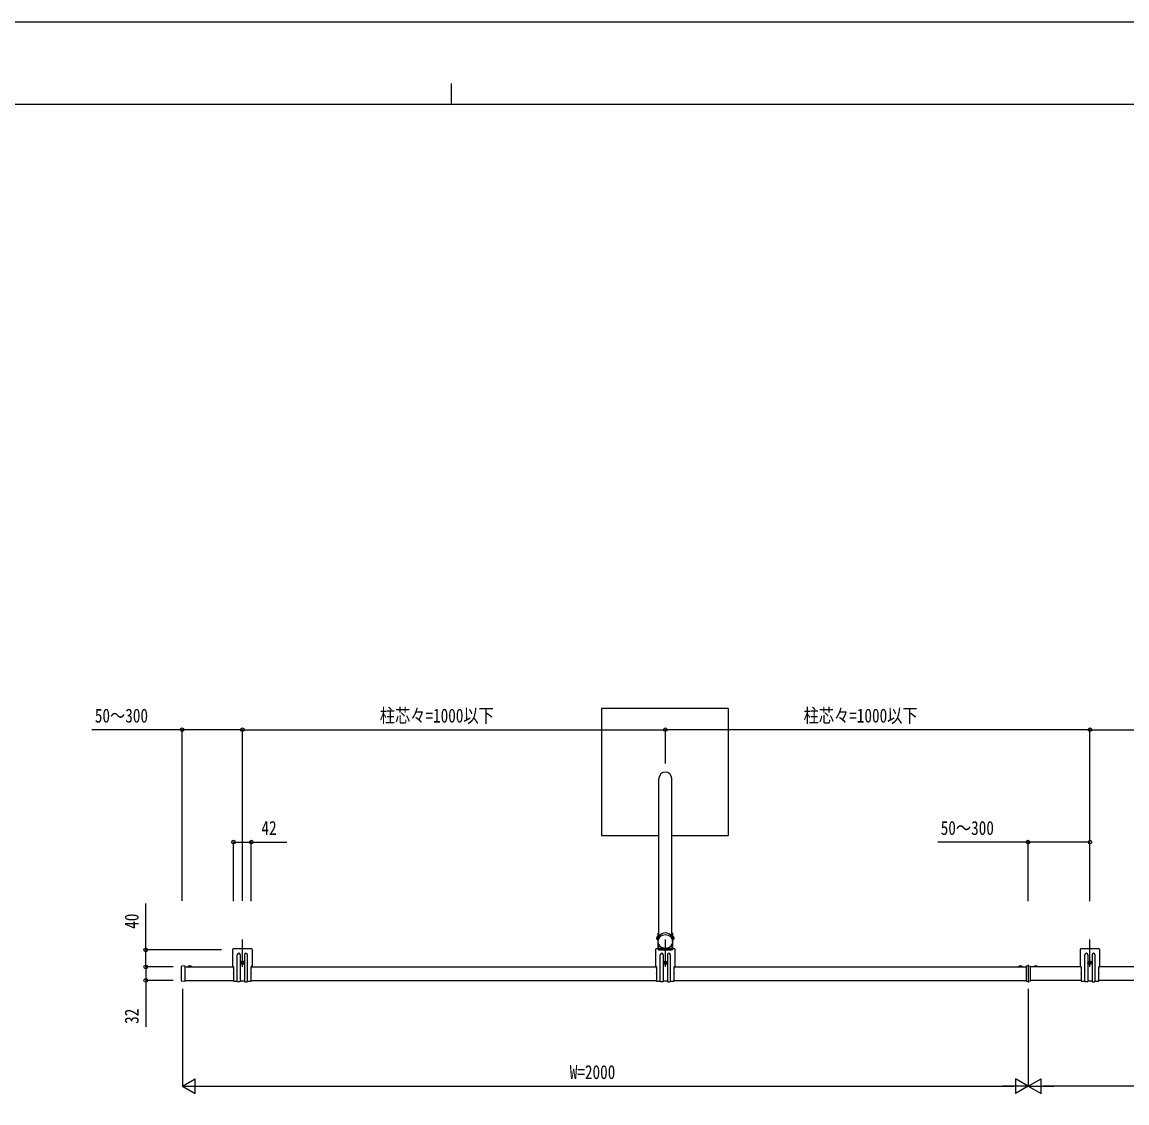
# Model space of a CAD drawing. Units: millimetres, scale not verified. Extents: x -4205 to 4205, y -2970 to 2970.
# Drawn here: x -1020 to 1593, y 415 to 2970 of the extents above; entities that cross this region are included whole.
import ezdxf
from ezdxf.enums import TextEntityAlignment as Align

# ---------------------------------------------------------------- set-up
doc = ezdxf.new("R2010")
doc.units = ezdxf.units.MM
doc.header["$LTSCALE"] = 16
for name, color, linetype in [('0-4_YKK_A1', 4, 'Continuous'), ('0-5_YKK_D', 6, 'Continuous'), ('0-6_YKK_ZWAK', 7, 'Continuous')]:
    doc.layers.add(name, color=color, linetype=linetype)
doc.styles.add('ＭＳ ゴシック', font='')
doc.styles.get('ＭＳ ゴシック').set_extended_font_data('MS Gothic')

msp = doc.modelspace()

# ---------------------------------------------------------------- linework, layer by layer
at = {"layer": '0-4_YKK_A1'}
for p, q in [((486.41, 808.51), (486.41, 1181.85)), ((516.41, 808.51), (516.41, 1181.85)), ((483.41, 816.57), (483.41, 779.31)), ((483.41, 816.57), (485.91, 816.57)), ((485.91, 809.81), (483.41, 809.81)), ((485.91, 807.53), (485.91, 816.57)), ((516.91, 816.57), (516.91, 807.53)), ((516.91, 816.57), (519.41, 816.57)), ((519.41, 809.81), (516.91, 809.81)), ((519.41, 779.31), (519.41, 816.57)), ((-498.6, 736.81), (-498.6, 801.81)), ((-498.6, 736.81), (-498.6, 801.81)), ((479.91, 804.71), (483.41, 804.71)), ((481.33, 806.78), (483.19, 805.85)), ((481.33, 802.63), (483.19, 803.56)), ((483.19, 805.85), (483.8, 804.71)), ((483.19, 803.56), (483.8, 804.71)), ((483.41, 800.73), (483.41, 808.68)), ((484.41, 796.91), (484.41, 800.79)), ((485.91, 779.31), (485.91, 790.16)), ((501.41, 736.81), (501.41, 801.81)), ((516.91, 790.16), (516.91, 779.31)), ((518.41, 796.91), (518.41, 800.79)), ((519.62, 805.85), (519.01, 804.71)), ((519.62, 803.56), (519.01, 804.71)), ((519.41, 800.73), (519.41, 808.68)), ((522.91, 804.71), (519.41, 804.71)), ((521.48, 806.78), (519.62, 805.85)), ((521.48, 802.63), (519.62, 803.56)), ((1505.4, 736.81), (1505.4, 801.81)), ((-522.1, 777.31), (-522.1, 739.31)), ((-477.1, 779.31), (-520.1, 779.31)), ((-510.6, 702.81), (-510.6, 765.51)), ((-503.6, 765.51), (-503.6, 702.81)), ((-493.6, 765.51), (-493.6, 702.81)), ((-486.6, 702.81), (-486.6, 765.51)), ((-475.1, 739.31), (-475.1, 777.31)), ((477.91, 777.31), (477.91, 739.31)), ((522.91, 779.31), (479.91, 779.31)), ((516.91, 779.31), (485.91, 779.31)), ((485.91, 776.81), (516.91, 776.81)), ((488.43, 779.31), (496.38, 779.31)), ((489.41, 702.81), (489.41, 765.51)), ((490.33, 781.38), (491.26, 779.52)), ((491.26, 779.52), (492.41, 778.91)), ((492.41, 782.81), (492.41, 779.31)), ((493.55, 779.52), (492.41, 778.91)), ((494.48, 781.38), (493.55, 779.52)), ((496.41, 765.51), (496.41, 702.81)), ((506.41, 765.51), (506.41, 702.81)), ((514.38, 779.31), (506.43, 779.31)), ((508.33, 781.38), (509.26, 779.52)), ((509.26, 779.52), (510.4, 778.91)), ((510.4, 782.81), (510.4, 779.31)), ((511.55, 779.52), (510.4, 778.91)), ((512.48, 781.38), (511.55, 779.52)), ((513.41, 702.81), (513.41, 765.51)), ((524.91, 739.31), (524.91, 777.31)), ((1481.9, 777.31), (1481.9, 739.31)), ((1526.9, 779.31), (1483.9, 779.31)), ((1493.4, 702.81), (1493.4, 765.51)), ((1500.4, 765.51), (1500.4, 702.81)), ((1510.4, 765.51), (1510.4, 702.81)), ((1517.4, 702.81), (1517.4, 765.51)), ((1528.9, 739.31), (1528.9, 777.31)), ((-642.6, 703.99), (-642.6, 737.63)), ((-634.91, 739.04), (-641.66, 738.63)), ((-634.6, 738.74), (-634.6, 738.06)), ((-634.6, 738.06), (-634.6, 703.56)), ((-634.6, 736.81), (-519.6, 736.81)), ((-627.8, 737.32), (-618.4, 737.32)), ((-627.8, 736.81), (-627.8, 737.32)), ((-627.8, 736.81), (-618.4, 736.81)), ((-625.1, 736.81), (-621.1, 736.81)), ((-618.4, 736.81), (-618.4, 737.32)), ((-519.6, 736.81), (-522.1, 739.31)), ((-519.6, 736.81), (-519.6, 736.52)), ((-519.6, 735.09), (-519.6, 721.52)), ((-504.85, 746.51), (-492.35, 746.51)), ((-499.84, 746.09), (-500.67, 746.09)), ((-497.35, 746.92), (-496.52, 746.92)), ((-475.1, 739.31), (-477.6, 736.81)), ((-477.6, 736.81), (480.41, 736.81)), ((-477.6, 736.52), (-477.6, 736.81)), ((-477.6, 721.52), (-477.6, 735.09)), ((480.41, 736.81), (477.91, 739.31)), ((480.41, 736.81), (480.41, 736.52)), ((480.41, 735.09), (480.41, 721.52)), ((495.16, 746.51), (507.66, 746.51)), ((500.16, 746.09), (499.33, 746.09)), ((502.65, 746.92), (503.48, 746.92)), ((524.91, 739.31), (522.41, 736.81)), ((522.41, 736.81), (1354.9, 736.81)), ((522.41, 736.52), (522.41, 736.81)), ((522.41, 721.52), (522.41, 735.09)), ((1336.7, 737.32), (1346.1, 737.32)), ((1336.7, 736.81), (1336.7, 737.32)), ((1336.7, 736.81), (1346.1, 736.81)), ((1339.4, 736.81), (1343.4, 736.81)), ((1346.1, 736.81), (1346.1, 737.32)), ((1354.9, 738.59), (1354.9, 737.8)), ((1359.4, 739.06), (1355.09, 738.79)), ((1359.4, 742.01), (1359.4, 699.61)), ((1359.4, 738.06), (1359.4, 703.56)), ((1484.4, 736.81), (1363.9, 736.81)), ((1382.1, 737.32), (1372.7, 737.32)), ((1372.7, 736.81), (1372.7, 737.32)), ((1382.1, 736.81), (1372.7, 736.81)), ((1375.3, 738.96), (1376.25, 737.01)), ((1379.4, 736.81), (1375.4, 736.81)), ((1379.5, 738.96), (1378.55, 737.01)), ((1382.1, 736.81), (1382.1, 737.32)), ((1484.4, 736.81), (1481.9, 739.31)), ((1484.4, 736.81), (1484.4, 736.52)), ((1484.4, 735.09), (1484.4, 721.52)), ((1499.15, 746.51), (1511.65, 746.51)), ((1504.16, 746.09), (1503.33, 746.09)), ((1506.65, 746.92), (1507.48, 746.92)), ((1528.9, 739.31), (1526.4, 736.81)), ((2404.4, 736.81), (1526.4, 736.81)), ((1526.4, 736.52), (1526.4, 736.81)), ((1526.4, 721.52), (1526.4, 735.09)), ((-519.6, 720.09), (-519.6, 702.81)), ((-477.6, 702.81), (-477.6, 720.09)), ((480.41, 720.09), (480.41, 702.81)), ((522.41, 702.81), (522.41, 720.09)), ((1484.4, 720.09), (1484.4, 702.81)), ((1526.4, 702.81), (1526.4, 720.09)), ((-634.91, 702.58), (-641.66, 702.99)), ((-634.6, 704.81), (-519.6, 704.81)), ((-634.6, 703.56), (-634.6, 702.88)), ((-519.6, 702.81), (-510.6, 702.81)), ((-504.6, 701.81), (-509.6, 701.81)), ((-493.6, 702.81), (-503.6, 702.81)), ((-492.6, 701.81), (-487.6, 701.81)), ((-486.6, 702.81), (-477.6, 702.81)), ((-477.6, 704.81), (480.41, 704.81)), ((480.41, 702.81), (489.41, 702.81)), ((495.41, 701.81), (490.41, 701.81)), ((506.41, 702.81), (496.41, 702.81)), ((507.41, 701.81), (512.41, 701.81)), ((513.41, 702.81), (522.41, 702.81)), ((522.41, 704.81), (1354.9, 704.81)), ((1355.09, 702.82), (1359.4, 702.56)), ((1359.4, 702.56), (1359.4, 703.56)), ((1363.72, 702.82), (1359.4, 702.56)), ((1484.4, 704.81), (1363.9, 704.81)), ((1363.9, 703.82), (1363.9, 703.02)), ((1484.4, 702.81), (1493.4, 702.81)), ((1499.4, 701.81), (1494.4, 701.81)), ((1510.4, 702.81), (1500.4, 702.81)), ((1511.4, 701.81), (1516.4, 701.81)), ((1517.4, 702.81), (1526.4, 702.81)), ((2404.4, 704.81), (1526.4, 704.81))]:
    msp.add_line(p, q, dxfattribs=at)
for points in [[(515.41, 1047.38), (650.41, 1047.38), (650.41, 1347.38), (350.41, 1347.38), (350.41, 1047.38), (485.41, 1047.38)], [(-625.2, 738.96), (-624.25, 737.01), (-623.1, 736.4)], [(-621, 738.96), (-621.95, 737.01), (-623.1, 736.4)], [(-500.67, 746.09), (-500.67, 746.92), (-499.84, 746.92)], [(-499.01, 747.75), (-499.01, 748.58), (-498.18, 748.58), (-498.18, 747.75)], [(-498.18, 745.26), (-498.18, 744.43), (-499.01, 744.43), (-499.01, 745.26)], [(-496.52, 746.92), (-496.52, 746.09), (-497.35, 746.09)], [(499.33, 746.09), (499.33, 746.92), (500.16, 746.92)], [(500.99, 747.75), (500.99, 748.58), (501.82, 748.58), (501.82, 747.75)], [(501.82, 745.26), (501.82, 744.43), (500.99, 744.43), (500.99, 745.26)], [(503.48, 746.92), (503.48, 746.09), (502.65, 746.09)], [(1339.3, 738.96), (1340.25, 737.01), (1341.4, 736.4)], [(1343.5, 738.96), (1342.55, 737.01), (1341.4, 736.4)], [(1354.9, 737.8), (1354.9, 703.82), (1354.9, 703.02)], [(1359.4, 738.06), (1359.4, 739.06), (1363.72, 738.79)], [(1363.9, 738.59), (1363.9, 737.8), (1363.9, 703.82)], [(1503.33, 746.09), (1503.33, 746.92), (1504.16, 746.92)], [(1504.99, 747.75), (1504.99, 748.58), (1505.82, 748.58), (1505.82, 747.75)], [(1505.82, 745.26), (1505.82, 744.43), (1504.99, 744.43), (1504.99, 745.26)], [(1507.48, 746.92), (1507.48, 746.09), (1506.65, 746.09)]]:
    msp.add_lwpolyline(points, dxfattribs=at)
for centre in [(-498.6, 746.51), (501.41, 746.51), (1505.4, 746.51)]:
    msp.add_circle(centre, 4.25, dxfattribs=at)
for centre, radius, start, end in [((486.21, 804.71), 5.3, 126.68934, 233.31066), ((483.13, 808.68), 0.274, 0, 127.71409), ((483.13, 800.73), 0.274, 232.28591, 0), ((519.68, 808.68), 0.274, 52.28591, 180), ((519.68, 800.73), 0.274, 180, 307.71409), ((516.61, 804.71), 5.3, 306.68934, 53.31066), ((-520.1, 777.31), 2, 90, 180), ((-507.1, 765.51), 3.5, 0, 180), ((-490.1, 765.51), 3.5, 0, 180), ((-477.1, 777.31), 2, 0, 90), ((479.91, 777.31), 2, 90, 180), ((485.91, 779.31), 2.5, 180, 270), ((492.41, 776.51), 5.3, 36.68934, 143.31066), ((488.43, 779.58), 0.274, 142.28591, 270), ((492.91, 765.51), 3.5, 0, 180), ((496.38, 779.58), 0.274, 270, 37.71409), ((510.4, 776.51), 5.3, 36.68934, 143.31066), ((506.43, 779.58), 0.274, 142.28591, 270), ((509.91, 765.51), 3.5, 0, 180), ((514.38, 779.58), 0.274, 270, 37.71409), ((516.91, 779.31), 2.5, 270, 0), ((522.91, 777.31), 2, 0, 90), ((1483.9, 777.31), 2, 90, 180), ((1496.9, 765.51), 3.5, 0, 180), ((1513.9, 765.51), 3.5, 0, 180), ((1526.9, 777.31), 2, 0, 90), ((-641.6, 737.63), 1, 93.5, 180), ((-634.9, 738.74), 0.3, 0, 93.5), ((-623.1, 732.76), 6.55, 44.12696, 135.87304), ((-520.3, 735.81), 1, 314.427, 45.573), ((-499.84, 747.75), 0.83, 270, 0), ((-499.84, 745.26), 0.83, 0, 90), ((-497.35, 747.75), 0.83, 180, 270), ((-497.35, 745.26), 0.83, 90, 180), ((-476.9, 735.81), 1, 134.427, 225.573), ((479.71, 735.81), 1, 314.427, 45.573), ((500.16, 747.75), 0.83, 270, 0), ((500.16, 745.26), 0.83, 0, 90), ((502.65, 747.75), 0.83, 180, 270), ((502.65, 745.26), 0.83, 90, 180), ((523.11, 735.81), 1, 134.427, 225.573), ((1341.4, 732.76), 6.55, 44.12696, 135.87304), ((1355.1, 738.59), 0.2, 93.5, 180), ((1363.7, 738.59), 0.2, 0, 86.5), ((1377.4, 732.76), 6.55, 44.12696, 135.87304), ((1483.7, 735.81), 1, 314.427, 45.573), ((1504.16, 747.75), 0.83, 270, 0), ((1504.16, 745.26), 0.83, 0, 90), ((1506.65, 747.75), 0.83, 180, 270), ((1506.65, 745.26), 0.83, 90, 180), ((1527.1, 735.81), 1, 134.427, 225.573), ((-520.3, 720.81), 1, 314.427, 45.573), ((-476.9, 720.81), 1, 134.427, 225.573), ((479.71, 720.81), 1, 314.427, 45.573), ((523.11, 720.81), 1, 134.427, 225.573), ((1483.7, 720.81), 1, 314.427, 45.573), ((1527.1, 720.81), 1, 134.427, 225.573), ((-641.6, 703.99), 1, 180, 266.5), ((-634.9, 702.88), 0.3, 266.5, 0), ((-509.6, 702.81), 1, 180, 270), ((-504.6, 702.81), 1, 270, 0), ((-492.6, 702.81), 1, 180, 270), ((-487.6, 702.81), 1, 270, 0), ((490.41, 702.81), 1, 180, 270), ((495.41, 702.81), 1, 270, 0), ((507.41, 702.81), 1, 180, 270), ((512.41, 702.81), 1, 270, 0), ((1355.1, 703.02), 0.2, 180, 266.5), ((1363.7, 703.02), 0.2, 273.5, 0), ((1494.4, 702.81), 1, 180, 270), ((1499.4, 702.81), 1, 270, 0), ((1511.4, 702.81), 1, 180, 270), ((1516.4, 702.81), 1, 270, 0)]:
    msp.add_arc(centre, radius, start, end, dxfattribs=at)
for centre, major_axis, ratio, start_param, end_param in [((501.41, 1181.85), (0, 15.53), 0.965873, 4.712389, 7.8539816), ((501.41, 800.79), (17, 0), 0.965882, 6.2831853, 9.424778)]:
    msp.add_ellipse(centre, major_axis=major_axis, ratio=ratio, start_param=start_param, end_param=end_param, dxfattribs=at)
msp.add_ellipse((501.41, 796.91), major_axis=(17, 0), ratio=0.965882, dxfattribs=at)
at = {"layer": '0-5_YKK_D'}
for p, q in [((-641.1, 892.81), (-641.1, 1298.38)), ((-498.59, 1217.38), (-498.59, 1298.38)), ((-498.59, 892.81), (-498.59, 1298.38)), ((-498.59, 1297.38), (501.41, 1297.38)), ((501.41, 1217.38), (501.41, 1298.38)), ((501.41, 1217.38), (501.41, 1298.38)), ((1505.4, 1297.38), (501.41, 1297.38)), ((1505.4, 1217.38), (1505.4, 1298.38)), ((1505.4, 892.81), (1505.4, 1298.38)), ((1505.4, 1297.38), (2425.4, 1297.38)), ((-519.6, 891.81), (-519.6, 1032.81)), ((-477.6, 891.81), (-477.6, 1032.81)), ((1358.9, 891.81), (1358.9, 1032.81)), ((1505.4, 891.81), (1505.4, 1032.81)), ((-548.1, 776.81), (-728.1, 776.81)), ((-662.6, 736.81), (-728.1, 736.81)), ((-662.6, 736.81), (-728.1, 736.81)), ((-662.6, 704.81), (-728.1, 704.81)), ((-640.6, 684.81), (-640.6, 453.81)), ((1359.4, 684.81), (1359.4, 453.81)), ((1359.4, 684.81), (1359.4, 453.81)), ((-640.6, 454.81), (-610.28, 472.31)), ((-610.28, 437.31), (-610.28, 472.31)), ((1359.4, 454.81), (1329.09, 472.31)), ((1329.09, 472.31), (1329.09, 437.31)), ((1359.4, 454.81), (1389.72, 472.31)), ((1389.72, 437.31), (1389.72, 472.31)), ((-640.6, 454.81), (-610.28, 437.31)), ((-640.6, 454.81), (-579.97, 454.81)), ((-605.6, 454.81), (1324.4, 454.81)), ((1359.4, 454.81), (1298.78, 454.81)), ((1359.4, 454.81), (1329.09, 437.31)), ((1359.4, 454.81), (1389.72, 437.31)), ((1359.4, 454.81), (1420.03, 454.81)), ((3324.4, 454.81), (1394.4, 454.81))]:
    msp.add_line(p, q, dxfattribs=at)
for points in [[(-498.59, 1297.38), (-641.1, 1297.38), (-854.5, 1297.38)], [(-519.6, 1031.81), (-477.6, 1031.81), (-393.8, 1031.81)], [(1505.4, 1031.81), (1358.9, 1031.81), (1145.5, 1031.81)], [(-727.1, 736.81), (-727.1, 776.81), (-727.1, 886.61)], [(-727.1, 736.81), (-727.1, 704.81), (-727.1, 595.01)]]:
    msp.add_lwpolyline(points, dxfattribs=at)
for centre in [(-641.1, 1297.38), (-498.59, 1297.38), (-498.59, 1297.38), (501.41, 1297.38), (501.41, 1297.38), (1505.4, 1297.38), (1505.4, 1297.38), (-519.6, 1031.81), (-477.6, 1031.81), (1358.9, 1031.81), (1505.4, 1031.81), (-727.1, 776.81), (-727.1, 736.81), (-727.1, 736.81), (-727.1, 704.81)]:
    msp.add_circle(centre, 4.25, dxfattribs=at)
at = {"layer": '0-6_YKK_ZWAK'}
for p, q in [((-4.98, 2825), (-4.98, 2775)), ((3895.02, 2775), (-3904.98, 2775))]:
    msp.add_line(p, q, dxfattribs=at)
msp.add_lwpolyline([(-4205, -2970), (4205, -2970), (4205, 2970), (-4205, 2970)], close=True, dxfattribs=at)

# ---------------------------------------------------------------- texts
at = {"layer": '0-5_YKK_D', "style": 'ＭＳ ゴシック', "width": 0.8}
for s, p in [('50～300', (-847.5, 1304.38)), ('柱芯々=1000以下', (-173.79, 1304.38)), ('柱芯々=1000以下', (828.2, 1304.38)), ('42', (-453.6, 1038.81)), ('50～300', (1152.5, 1038.81)), ('W=2000', (275.4, 461.81))]:
    msp.add_text(s, height=32.99, dxfattribs=at).set_placement(p, align=Align.BOTTOM_LEFT)
for s, p in [('40', (-734.1, 826.81)), ('32', (-734.1, 602.01))]:
    msp.add_text(s, height=32.99, rotation=90, dxfattribs=at).set_placement(p, align=Align.BOTTOM_LEFT)

doc.saveas('drawing.dxf')
